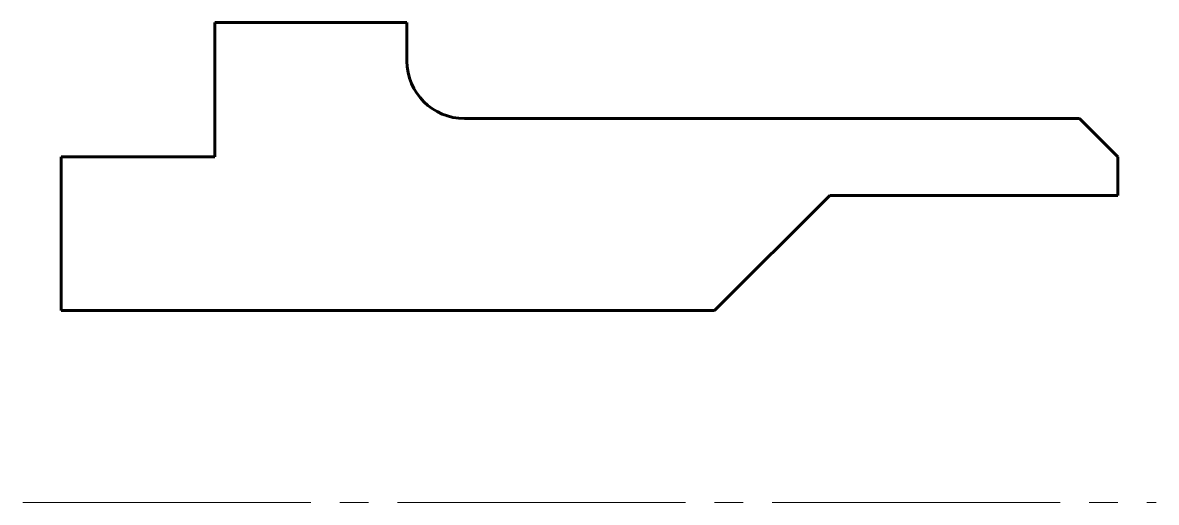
# Model space of a CAD drawing. Header units: millimetres. Extents: x -2 to 57, y 0 to 25.
import ezdxf

# ---------------------------------------------------------------- set-up
doc = ezdxf.new("R2010")
doc.units = ezdxf.units.MM
doc.linetypes.add('K5LT_AXLED', pattern=[19.5, 15, -1.5, 1.5, -1.5])
doc.linetypes.add('K5LT_BASIC', pattern=[0])

msp = doc.modelspace()

# ---------------------------------------------------------------- linework, layer by layer
at = {"color": 150, "linetype": 'K5LT_BASIC', "lineweight": 60, "true_color": 0x0080ff}
for p, q in [((8, 18), (8, 25)), ((8, 25), (18, 25)), ((18, 25), (18, 23)), ((21, 20), (53, 20)), ((55, 18), (53, 20)), ((0, 10), (0, 18)), ((0, 18), (8, 18)), ((55, 18), (55, 16)), ((40, 16), (34, 10)), ((55, 16), (40, 16)), ((34, 10), (0, 10))]:
    msp.add_line(p, q, dxfattribs=at)
at = {"color": 30, "linetype": 'K5LT_AXLED', "lineweight": 18, "true_color": 0xff8000}
msp.add_line((-2, 0), (57, 0), dxfattribs=at)
at = {"color": 150, "linetype": 'K5LT_BASIC', "lineweight": 60, "true_color": 0x0080ff}
msp.add_arc((21, 23), 3, 180, 270, dxfattribs=at)

doc.saveas('drawing.dxf')
